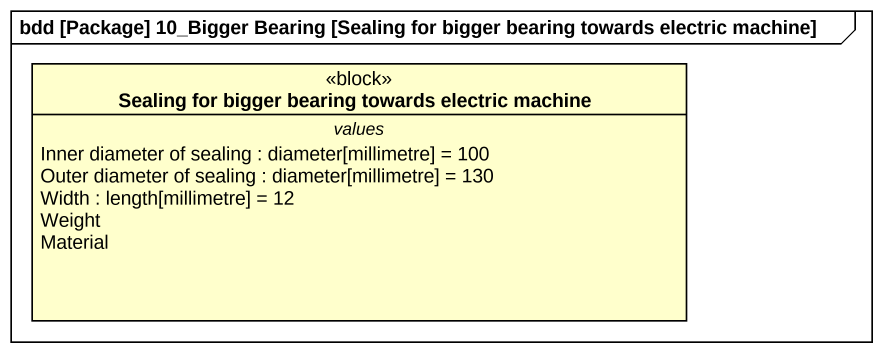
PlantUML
@startuml
mainframe bdd [Package] 10_Bigger Bearing [Sealing for bigger bearing towards electric machine]
hide circle
hide empty members
class "Sealing for bigger bearing towards electric machine" as Sealing_for_bigger_bearing <<block>> {
  -- values --
  Inner diameter of sealing : diameter[millimetre] = 100
  Outer diameter of sealing : diameter[millimetre] = 130
  Width : length[millimetre] = 12
  Weight
  Material
}
@enduml
